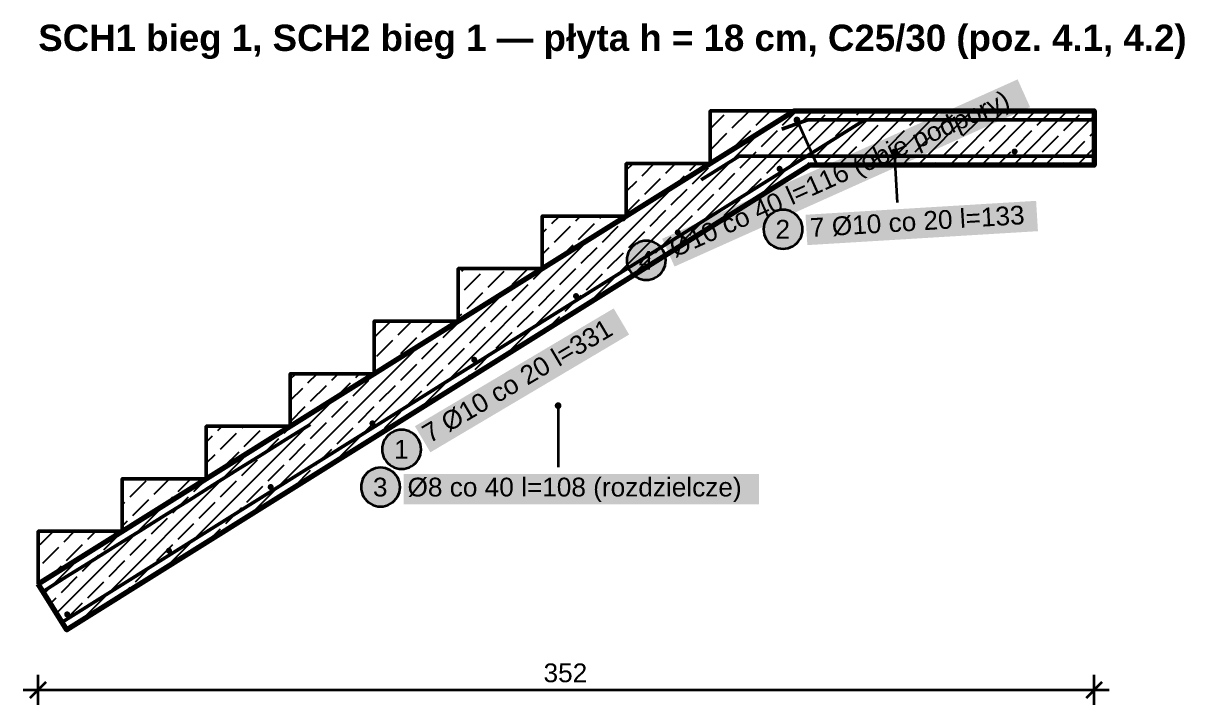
# Model space of a CAD drawing. Header units: metres. Extents: x 0.2 to 4.2, y -5.15 to -0.06.
# Drawn here: x 0.2 to 4.071, y -2.328 to -0.058 of the extents above; entities that cross this region are included whole.
import ezdxf

# ---------------------------------------------------------------- set-up
doc = ezdxf.new("R2010")
doc.units = ezdxf.units.M
for name, color, linetype, lineweight in [('A-KRESKOWANIE', 8, 'Continuous', 18), ('A-MASKA', 7, 'Continuous', 18), ('A-OPISY', 2, 'Continuous', 25), ('K-KONSTR', 7, 'Continuous', 50), ('K-WYMIARY', 1, 'Continuous', 25), ('K-ZBROJENIE', 1, 'Continuous', 100), ('K-ZBROJENIE-OPIS', 2, 'Continuous', 25)]:
    doc.layers.add(name, color=color, linetype=linetype, lineweight=lineweight)
doc.styles.add('PL_ARIAL', font='arial.ttf')
doc.styles.add('PL_ARIAL_B', font='arialbd.ttf')

msp = doc.modelspace()

# ---------------------------------------------------------------- hatches: boundary and pattern name
at = {"layer": 'A-MASKA', "true_color": 0xffffff}
for points in [[(2.3709, -0.8682), (3.5558, -0.3372), (3.5144, -0.2448), (2.3295, -0.7758)], [(2.8135, -0.7968), (3.5821, -0.7504), (3.576, -0.6493), (2.8074, -0.6957)], [(1.557, -1.487), (2.2196, -1.0947), (2.168, -1.0076), (1.5055, -1.3999)], [(1.4684, -1.6602), (2.6522, -1.6602), (2.6522, -1.5589), (1.4684, -1.5589)]]:
    msp.add_hatch(color=7, dxfattribs=at).paths.add_polyline_path(points)
at = {"layer": 'K-ZBROJENIE', "true_color": 0x000000}
for points in [[(3.1143, -0.485), (3.1142, -0.4863), (3.114, -0.4876), (3.1136, -0.4888), (3.113, -0.49), (3.1123, -0.4911), (3.1114, -0.4921), (3.1104, -0.4929), (3.1093, -0.4937), (3.1082, -0.4942), (3.1069, -0.4947), (3.1056, -0.4949), (3.1043, -0.495), (3.103, -0.4949), (3.1017, -0.4947), (3.1005, -0.4942), (3.0993, -0.4937), (3.0982, -0.4929), (3.0973, -0.4921), (3.0964, -0.4911), (3.0957, -0.49), (3.0951, -0.4888), (3.0947, -0.4876), (3.0944, -0.4863), (3.0943, -0.485), (3.0944, -0.4837), (3.0947, -0.4824), (3.0951, -0.4812), (3.0957, -0.48), (3.0964, -0.4789), (3.0973, -0.4779), (3.0982, -0.4771), (3.0993, -0.4763), (3.1005, -0.4758), (3.1017, -0.4753), (3.103, -0.4751), (3.1043, -0.475), (3.1056, -0.4751), (3.1069, -0.4753), (3.1082, -0.4758), (3.1093, -0.4763), (3.1104, -0.4771), (3.1114, -0.4779), (3.1123, -0.4789), (3.113, -0.48), (3.1136, -0.4812), (3.114, -0.4824), (3.1142, -0.4837)], [(3.5143, -0.485), (3.5142, -0.4863), (3.514, -0.4876), (3.5136, -0.4888), (3.513, -0.49), (3.5123, -0.4911), (3.5114, -0.4921), (3.5104, -0.4929), (3.5093, -0.4937), (3.5082, -0.4942), (3.5069, -0.4947), (3.5056, -0.4949), (3.5043, -0.495), (3.503, -0.4949), (3.5017, -0.4947), (3.5005, -0.4942), (3.4993, -0.4937), (3.4982, -0.4929), (3.4973, -0.4921), (3.4964, -0.4911), (3.4957, -0.49), (3.4951, -0.4888), (3.4947, -0.4876), (3.4944, -0.4863), (3.4943, -0.485), (3.4944, -0.4837), (3.4947, -0.4824), (3.4951, -0.4812), (3.4957, -0.48), (3.4964, -0.4789), (3.4973, -0.4779), (3.4982, -0.4771), (3.4993, -0.4763), (3.5005, -0.4758), (3.5017, -0.4753), (3.503, -0.4751), (3.5043, -0.475), (3.5056, -0.4751), (3.5069, -0.4753), (3.5082, -0.4758), (3.5093, -0.4763), (3.5104, -0.4771), (3.5114, -0.4779), (3.5123, -0.4789), (3.513, -0.48), (3.5136, -0.4812), (3.514, -0.4824), (3.5142, -0.4837)], [(2.7309, -0.5426), (2.7308, -0.5439), (2.7305, -0.5452), (2.7301, -0.5464), (2.7295, -0.5476), (2.7288, -0.5487), (2.7279, -0.5497), (2.7269, -0.5505), (2.7259, -0.5513), (2.7247, -0.5518), (2.7234, -0.5523), (2.7222, -0.5525), (2.7209, -0.5526), (2.7195, -0.5525), (2.7183, -0.5523), (2.717, -0.5518), (2.7159, -0.5513), (2.7148, -0.5505), (2.7138, -0.5497), (2.7129, -0.5487), (2.7122, -0.5476), (2.7116, -0.5464), (2.7112, -0.5452), (2.7109, -0.5439), (2.7109, -0.5426), (2.7109, -0.5413), (2.7112, -0.54), (2.7116, -0.5388), (2.7122, -0.5376), (2.7129, -0.5365), (2.7138, -0.5355), (2.7148, -0.5347), (2.7159, -0.5339), (2.717, -0.5334), (2.7183, -0.5329), (2.7195, -0.5327), (2.7209, -0.5326), (2.7222, -0.5327), (2.7234, -0.5329), (2.7247, -0.5334), (2.7259, -0.5339), (2.7269, -0.5347), (2.7279, -0.5355), (2.7288, -0.5365), (2.7295, -0.5376), (2.7301, -0.5388), (2.7305, -0.54), (2.7308, -0.5413)], [(2.3917, -0.7546), (2.3916, -0.7559), (2.3913, -0.7572), (2.3909, -0.7584), (2.3903, -0.7596), (2.3896, -0.7607), (2.3887, -0.7617), (2.3877, -0.7625), (2.3867, -0.7633), (2.3855, -0.7638), (2.3842, -0.7643), (2.383, -0.7645), (2.3817, -0.7646), (2.3804, -0.7645), (2.3791, -0.7643), (2.3778, -0.7638), (2.3767, -0.7633), (2.3756, -0.7625), (2.3746, -0.7617), (2.3737, -0.7607), (2.373, -0.7596), (2.3724, -0.7584), (2.372, -0.7572), (2.3717, -0.7559), (2.3717, -0.7546), (2.3717, -0.7533), (2.372, -0.752), (2.3724, -0.7508), (2.373, -0.7496), (2.3737, -0.7485), (2.3746, -0.7475), (2.3756, -0.7467), (2.3767, -0.7459), (2.3778, -0.7454), (2.3791, -0.7449), (2.3804, -0.7447), (2.3817, -0.7446), (2.383, -0.7447), (2.3842, -0.7449), (2.3855, -0.7454), (2.3867, -0.7459), (2.3877, -0.7467), (2.3887, -0.7475), (2.3896, -0.7485), (2.3903, -0.7496), (2.3909, -0.7508), (2.3913, -0.752), (2.3916, -0.7533)], [(2.0525, -0.9666), (2.0524, -0.9679), (2.0521, -0.9692), (2.0517, -0.9704), (2.0511, -0.9716), (2.0504, -0.9727), (2.0495, -0.9737), (2.0485, -0.9745), (2.0475, -0.9753), (2.0463, -0.9758), (2.045, -0.9763), (2.0438, -0.9765), (2.0425, -0.9766), (2.0412, -0.9765), (2.0399, -0.9763), (2.0386, -0.9758), (2.0375, -0.9753), (2.0364, -0.9745), (2.0354, -0.9737), (2.0345, -0.9727), (2.0338, -0.9716), (2.0332, -0.9704), (2.0328, -0.9692), (2.0325, -0.9679), (2.0325, -0.9666), (2.0325, -0.9653), (2.0328, -0.964), (2.0332, -0.9628), (2.0338, -0.9616), (2.0345, -0.9605), (2.0354, -0.9595), (2.0364, -0.9587), (2.0375, -0.9579), (2.0386, -0.9574), (2.0399, -0.9569), (2.0412, -0.9567), (2.0425, -0.9566), (2.0438, -0.9567), (2.045, -0.9569), (2.0463, -0.9574), (2.0475, -0.9579), (2.0485, -0.9587), (2.0495, -0.9595), (2.0504, -0.9605), (2.0511, -0.9616), (2.0517, -0.9628), (2.0521, -0.964), (2.0524, -0.9653)], [(1.7133, -1.1786), (1.7132, -1.1799), (1.7129, -1.1812), (1.7125, -1.1824), (1.7119, -1.1836), (1.7112, -1.1847), (1.7103, -1.1857), (1.7093, -1.1865), (1.7083, -1.1873), (1.7071, -1.1878), (1.7058, -1.1883), (1.7046, -1.1885), (1.7033, -1.1886), (1.702, -1.1885), (1.7007, -1.1883), (1.6994, -1.1878), (1.6983, -1.1873), (1.6972, -1.1865), (1.6962, -1.1857), (1.6953, -1.1847), (1.6946, -1.1836), (1.694, -1.1824), (1.6936, -1.1812), (1.6933, -1.1799), (1.6933, -1.1786), (1.6933, -1.1773), (1.6936, -1.176), (1.694, -1.1748), (1.6946, -1.1736), (1.6953, -1.1725), (1.6962, -1.1715), (1.6972, -1.1707), (1.6983, -1.1699), (1.6994, -1.1694), (1.7007, -1.1689), (1.702, -1.1687), (1.7033, -1.1686), (1.7046, -1.1687), (1.7058, -1.1689), (1.7071, -1.1694), (1.7083, -1.1699), (1.7093, -1.1707), (1.7103, -1.1715), (1.7112, -1.1725), (1.7119, -1.1736), (1.7125, -1.1748), (1.7129, -1.176), (1.7132, -1.1773)], [(1.3741, -1.3906), (1.374, -1.3919), (1.3737, -1.3932), (1.3733, -1.3944), (1.3727, -1.3956), (1.372, -1.3967), (1.3711, -1.3977), (1.3701, -1.3985), (1.3691, -1.3993), (1.3679, -1.3998), (1.3666, -1.4003), (1.3654, -1.4005), (1.3641, -1.4006), (1.3628, -1.4005), (1.3615, -1.4003), (1.3602, -1.3998), (1.3591, -1.3993), (1.358, -1.3985), (1.357, -1.3977), (1.3561, -1.3967), (1.3554, -1.3956), (1.3548, -1.3944), (1.3544, -1.3932), (1.3541, -1.3919), (1.3541, -1.3906), (1.3541, -1.3893), (1.3544, -1.388), (1.3548, -1.3868), (1.3554, -1.3856), (1.3561, -1.3845), (1.357, -1.3835), (1.358, -1.3827), (1.3591, -1.3819), (1.3602, -1.3814), (1.3615, -1.3809), (1.3628, -1.3807), (1.3641, -1.3806), (1.3654, -1.3807), (1.3666, -1.3809), (1.3679, -1.3814), (1.3691, -1.3819), (1.3701, -1.3827), (1.3711, -1.3835), (1.372, -1.3845), (1.3727, -1.3856), (1.3733, -1.3868), (1.3737, -1.388), (1.374, -1.3893)], [(1.0349, -1.6026), (1.0348, -1.6039), (1.0345, -1.6052), (1.0341, -1.6064), (1.0335, -1.6076), (1.0328, -1.6087), (1.0319, -1.6097), (1.0309, -1.6105), (1.0299, -1.6113), (1.0287, -1.6118), (1.0274, -1.6123), (1.0262, -1.6125), (1.0249, -1.6126), (1.0236, -1.6125), (1.0223, -1.6123), (1.021, -1.6118), (1.0199, -1.6113), (1.0188, -1.6105), (1.0178, -1.6097), (1.0169, -1.6087), (1.0162, -1.6076), (1.0156, -1.6064), (1.0152, -1.6052), (1.0149, -1.6039), (1.0149, -1.6026), (1.0149, -1.6013), (1.0152, -1.6), (1.0156, -1.5988), (1.0162, -1.5976), (1.0169, -1.5965), (1.0178, -1.5955), (1.0188, -1.5947), (1.0199, -1.5939), (1.021, -1.5934), (1.0223, -1.5929), (1.0236, -1.5927), (1.0249, -1.5926), (1.0262, -1.5927), (1.0274, -1.5929), (1.0287, -1.5934), (1.0299, -1.5939), (1.0309, -1.5947), (1.0319, -1.5955), (1.0328, -1.5965), (1.0335, -1.5976), (1.0341, -1.5988), (1.0345, -1.6), (1.0348, -1.6013)], [(0.6957, -1.8146), (0.6956, -1.8159), (0.6953, -1.8172), (0.6949, -1.8184), (0.6943, -1.8196), (0.6936, -1.8207), (0.6927, -1.8217), (0.6917, -1.8225), (0.6907, -1.8233), (0.6895, -1.8238), (0.6882, -1.8243), (0.687, -1.8245), (0.6857, -1.8246), (0.6844, -1.8245), (0.6831, -1.8243), (0.6818, -1.8238), (0.6807, -1.8233), (0.6796, -1.8225), (0.6786, -1.8217), (0.6777, -1.8207), (0.677, -1.8196), (0.6764, -1.8184), (0.676, -1.8172), (0.6757, -1.8159), (0.6757, -1.8146), (0.6757, -1.8133), (0.676, -1.812), (0.6764, -1.8108), (0.677, -1.8096), (0.6777, -1.8085), (0.6786, -1.8075), (0.6796, -1.8067), (0.6807, -1.8059), (0.6818, -1.8054), (0.6831, -1.8049), (0.6844, -1.8047), (0.6857, -1.8046), (0.687, -1.8047), (0.6882, -1.8049), (0.6895, -1.8054), (0.6907, -1.8059), (0.6917, -1.8067), (0.6927, -1.8075), (0.6936, -1.8085), (0.6943, -1.8096), (0.6949, -1.8108), (0.6953, -1.812), (0.6956, -1.8133)], [(0.3565, -2.0266), (0.3564, -2.0279), (0.3561, -2.0292), (0.3557, -2.0304), (0.3551, -2.0316), (0.3544, -2.0327), (0.3535, -2.0337), (0.3525, -2.0345), (0.3515, -2.0353), (0.3503, -2.0358), (0.349, -2.0363), (0.3478, -2.0365), (0.3465, -2.0366), (0.3452, -2.0365), (0.3439, -2.0363), (0.3426, -2.0358), (0.3415, -2.0353), (0.3404, -2.0345), (0.3394, -2.0337), (0.3385, -2.0327), (0.3378, -2.0316), (0.3372, -2.0304), (0.3368, -2.0292), (0.3365, -2.0279), (0.3365, -2.0266), (0.3365, -2.0253), (0.3368, -2.024), (0.3372, -2.0228), (0.3378, -2.0216), (0.3385, -2.0205), (0.3394, -2.0195), (0.3404, -2.0187), (0.3415, -2.0179), (0.3426, -2.0174), (0.3439, -2.0169), (0.3452, -2.0167), (0.3465, -2.0166), (0.3478, -2.0167), (0.349, -2.0169), (0.3503, -2.0174), (0.3515, -2.0179), (0.3525, -2.0187), (0.3535, -2.0195), (0.3544, -2.0205), (0.3551, -2.0216), (0.3557, -2.0228), (0.3561, -2.024), (0.3564, -2.0253)]]:
    msp.add_hatch(color=7, dxfattribs=at).paths.add_polyline_path(points)
at = {"layer": 'K-ZBROJENIE-OPIS', "true_color": 0x000000}
for points in [[(2.7899, -0.38), (2.7895, -0.3771), (2.7883, -0.3744), (2.7866, -0.372), (2.7842, -0.3703), (2.7815, -0.3691), (2.7786, -0.3688), (2.7757, -0.3691), (2.773, -0.3703), (2.7706, -0.372), (2.7689, -0.3744), (2.7677, -0.3771), (2.7674, -0.38), (2.7677, -0.3829), (2.7689, -0.3856), (2.7706, -0.388), (2.773, -0.3897), (2.7757, -0.3909), (2.7786, -0.3913), (2.7815, -0.3909), (2.7842, -0.3897), (2.7866, -0.388), (2.7883, -0.3856), (2.7895, -0.3829)], [(3.1149, -0.5), (3.1145, -0.4971), (3.1134, -0.4944), (3.1116, -0.492), (3.1093, -0.4903), (3.1066, -0.4891), (3.1036, -0.4888), (3.1007, -0.4891), (3.098, -0.4903), (3.0957, -0.492), (3.0939, -0.4944), (3.0928, -0.4971), (3.0924, -0.5), (3.0928, -0.5029), (3.0939, -0.5056), (3.0957, -0.508), (3.098, -0.5097), (3.1007, -0.5109), (3.1036, -0.5112), (3.1066, -0.5109), (3.1093, -0.5097), (3.1116, -0.508), (3.1134, -0.5056), (3.1145, -0.5029)], [(1.994, -1.3314), (1.9936, -1.3285), (1.9925, -1.3258), (1.9907, -1.3235), (1.9884, -1.3217), (1.9857, -1.3205), (1.9828, -1.3202), (1.9799, -1.3205), (1.9771, -1.3217), (1.9748, -1.3235), (1.973, -1.3258), (1.9719, -1.3285), (1.9715, -1.3314), (1.9719, -1.3343), (1.973, -1.337), (1.9748, -1.3394), (1.9771, -1.3412), (1.9799, -1.3423), (1.9828, -1.3427), (1.9857, -1.3423), (1.9884, -1.3412), (1.9907, -1.3394), (1.9925, -1.337), (1.9936, -1.3343)]]:
    msp.add_hatch(color=7, dxfattribs=at).paths.add_polyline_path(points)
at = {"layer": 'K-ZBROJENIE-OPIS', "true_color": 0xffffff}
for points in [[(2.7977, -0.744), (2.7971, -0.7355), (2.7955, -0.7272), (2.7927, -0.7192), (2.789, -0.7115), (2.7843, -0.7045), (2.7786, -0.6981), (2.7723, -0.6925), (2.7652, -0.6877), (2.7576, -0.684), (2.7495, -0.6812), (2.7412, -0.6796), (2.7327, -0.679), (2.7242, -0.6796), (2.7159, -0.6812), (2.7078, -0.684), (2.7002, -0.6877), (2.6931, -0.6925), (2.6867, -0.6981), (2.6811, -0.7045), (2.6764, -0.7115), (2.6726, -0.7192), (2.6699, -0.7272), (2.6682, -0.7355), (2.6677, -0.744), (2.6682, -0.7525), (2.6699, -0.7609), (2.6726, -0.7689), (2.6764, -0.7765), (2.6811, -0.7836), (2.6867, -0.79), (2.6931, -0.7956), (2.7002, -0.8003), (2.7078, -0.8041), (2.7159, -0.8068), (2.7242, -0.8085), (2.7327, -0.809), (2.7412, -0.8085), (2.7495, -0.8068), (2.7576, -0.8041), (2.7652, -0.8003), (2.7723, -0.7956), (2.7786, -0.79), (2.7843, -0.7836), (2.789, -0.7765), (2.7927, -0.7689), (2.7955, -0.7609), (2.7971, -0.7525)], [(2.3416, -0.8474), (2.3411, -0.8389), (2.3394, -0.8306), (2.3367, -0.8225), (2.3329, -0.8149), (2.3282, -0.8078), (2.3226, -0.8015), (2.3162, -0.7959), (2.3091, -0.7911), (2.3015, -0.7874), (2.2935, -0.7846), (2.2851, -0.783), (2.2766, -0.7824), (2.2682, -0.783), (2.2598, -0.7846), (2.2518, -0.7874), (2.2441, -0.7911), (2.2371, -0.7959), (2.2307, -0.8015), (2.2251, -0.8078), (2.2204, -0.8149), (2.2166, -0.8225), (2.2139, -0.8306), (2.2122, -0.8389), (2.2116, -0.8474), (2.2122, -0.8559), (2.2139, -0.8642), (2.2166, -0.8723), (2.2204, -0.8799), (2.2251, -0.887), (2.2307, -0.8934), (2.2371, -0.899), (2.2441, -0.9037), (2.2518, -0.9075), (2.2598, -0.9102), (2.2682, -0.9119), (2.2766, -0.9124), (2.2851, -0.9119), (2.2935, -0.9102), (2.3015, -0.9075), (2.3091, -0.9037), (2.3162, -0.899), (2.3226, -0.8934), (2.3282, -0.887), (2.3329, -0.8799), (2.3367, -0.8723), (2.3394, -0.8642), (2.3411, -0.8559)], [(1.5261, -1.477), (1.5255, -1.4685), (1.5238, -1.4602), (1.5211, -1.4521), (1.5174, -1.4445), (1.5126, -1.4374), (1.507, -1.431), (1.5006, -1.4254), (1.4936, -1.4207), (1.4859, -1.4169), (1.4779, -1.4142), (1.4695, -1.4125), (1.4611, -1.412), (1.4526, -1.4125), (1.4442, -1.4142), (1.4362, -1.4169), (1.4286, -1.4207), (1.4215, -1.4254), (1.4151, -1.431), (1.4095, -1.4374), (1.4048, -1.4445), (1.401, -1.4521), (1.3983, -1.4602), (1.3966, -1.4685), (1.3961, -1.477), (1.3966, -1.4855), (1.3983, -1.4938), (1.401, -1.5019), (1.4048, -1.5095), (1.4095, -1.5166), (1.4151, -1.5229), (1.4215, -1.5286), (1.4286, -1.5333), (1.4362, -1.537), (1.4442, -1.5398), (1.4526, -1.5414), (1.4611, -1.542), (1.4695, -1.5414), (1.4779, -1.5398), (1.4859, -1.537), (1.4936, -1.5333), (1.5006, -1.5286), (1.507, -1.5229), (1.5126, -1.5166), (1.5174, -1.5095), (1.5211, -1.5019), (1.5238, -1.4938), (1.5255, -1.4855)], [(1.4559, -1.6027), (1.4553, -1.5942), (1.4536, -1.5858), (1.4509, -1.5778), (1.4471, -1.5702), (1.4424, -1.5631), (1.4368, -1.5567), (1.4304, -1.5511), (1.4234, -1.5464), (1.4157, -1.5426), (1.4077, -1.5399), (1.3993, -1.5382), (1.3909, -1.5377), (1.3824, -1.5382), (1.374, -1.5399), (1.366, -1.5426), (1.3584, -1.5464), (1.3513, -1.5511), (1.3449, -1.5567), (1.3393, -1.5631), (1.3346, -1.5702), (1.3308, -1.5778), (1.3281, -1.5858), (1.3264, -1.5942), (1.3259, -1.6027), (1.3264, -1.6111), (1.3281, -1.6195), (1.3308, -1.6275), (1.3346, -1.6352), (1.3393, -1.6422), (1.3449, -1.6486), (1.3513, -1.6542), (1.3584, -1.659), (1.366, -1.6627), (1.374, -1.6654), (1.3824, -1.6671), (1.3909, -1.6677), (1.3993, -1.6671), (1.4077, -1.6654), (1.4157, -1.6627), (1.4234, -1.659), (1.4304, -1.6542), (1.4368, -1.6486), (1.4424, -1.6422), (1.4471, -1.6352), (1.4509, -1.6275), (1.4536, -1.6195), (1.4553, -1.6111)]]:
    msp.add_hatch(color=7, dxfattribs=at).paths.add_polyline_path(points)

# ---------------------------------------------------------------- linework, layer by layer
at = {"layer": 'A-KRESKOWANIE', "lineweight": 25, "ltscale": 0.025}
for points in [[(2.3692, -0.8127), (2.832, -0.35)], [(2.49, -0.4091), (2.5367, -0.3624)], [(2.5633, -0.4066), (2.6163, -0.3536)], [(2.6428, -0.3977), (2.6906, -0.35)], [(2.6521, -0.636), (2.938, -0.35)], [(2.7312, -0.3977), (2.7789, -0.35)], [(2.7467, -0.3646), (2.7613, -0.35)], [(2.8196, -0.4154), (2.8726, -0.3624)], [(2.8641, -0.53), (3.0441, -0.35)], [(2.908, -0.4331), (2.961, -0.3801)], [(2.9702, -0.53), (3.1502, -0.35)], [(2.9787, -0.3624), (2.9911, -0.35)], [(3.0671, -0.3801), (3.0971, -0.35)], [(3.0762, -0.53), (3.2562, -0.35)], [(3.1555, -0.3977), (3.2032, -0.35)], [(3.1823, -0.53), (3.3623, -0.35)], [(3.2439, -0.4154), (3.2969, -0.3624)], [(3.2884, -0.53), (3.4684, -0.35)], [(3.3322, -0.4331), (3.3853, -0.3801)], [(3.3944, -0.53), (3.5744, -0.35)], [(3.403, -0.3624), (3.4153, -0.35)], [(3.4913, -0.3801), (3.5214, -0.35)], [(3.5005, -0.53), (3.6805, -0.35)], [(3.5797, -0.3977), (3.6275, -0.35)], [(3.6066, -0.53), (3.77, -0.3666)], [(3.6681, -0.4154), (3.7211, -0.3624)], [(2.0864, -0.9895), (2.6524, -0.4235)], [(2.4926, -0.4773), (2.5456, -0.4243)], [(2.5721, -0.4685), (2.6251, -0.4154)], [(2.6605, -0.4685), (2.7135, -0.4154)], [(2.9964, -0.4508), (3.0494, -0.3977)], [(3.0848, -0.4685), (3.1378, -0.4154)], [(3.4206, -0.4508), (3.4737, -0.3977)], [(3.509, -0.4685), (3.5621, -0.4154)], [(3.7565, -0.4331), (3.77, -0.4196)], [(2.7489, -0.4861), (2.8019, -0.4331)], [(2.8373, -0.5038), (2.8903, -0.4508)], [(3.1731, -0.4861), (3.2262, -0.4331)], [(3.2615, -0.5038), (3.3146, -0.4508)], [(3.5974, -0.4861), (3.6504, -0.4331)], [(3.6858, -0.5038), (3.7388, -0.4508)], [(2.5898, -0.5392), (2.6428, -0.4861)], [(2.9257, -0.5215), (2.9787, -0.4685)], [(3.0232, -0.53), (3.0671, -0.4861)], [(3.3499, -0.5215), (3.403, -0.4685)], [(3.4475, -0.53), (3.4913, -0.4861)], [(3.7126, -0.53), (3.77, -0.4726)], [(2.21, -0.5477), (2.2327, -0.525)], [(2.2627, -0.5657), (2.3034, -0.525)], [(2.3423, -0.5568), (2.3741, -0.525)], [(2.4218, -0.548), (2.4448, -0.525)], [(2.4307, -0.5922), (2.4837, -0.5392)], [(2.5014, -0.5215), (2.511, -0.5119)], [(2.6782, -0.5568), (2.7312, -0.5038)], [(2.7935, -0.5476), (2.8196, -0.5215)], [(3.1293, -0.53), (3.1555, -0.5038)], [(3.2353, -0.53), (3.2439, -0.5215)], [(3.5535, -0.53), (3.5797, -0.5038)], [(3.6596, -0.53), (3.6681, -0.5215)], [(2.2716, -0.6276), (2.3246, -0.5745)], [(2.3696, -0.6003), (2.4042, -0.5657)], [(2.5191, -0.6099), (2.5721, -0.5568)], [(2.6075, -0.6276), (2.6605, -0.5745)], [(1.8036, -1.1663), (2.3696, -0.6003)], [(2.21, -0.6184), (2.2451, -0.5834)], [(2.36, -0.6629), (2.413, -0.6099)], [(2.21, -0.6891), (2.2539, -0.6452)], [(2.4484, -0.6806), (2.5014, -0.6276)], [(2.5367, -0.6983), (2.5898, -0.6452)], [(2.2009, -0.7159), (2.2282, -0.6886)], [(2.2893, -0.7336), (2.3423, -0.6806)], [(1.9622, -0.7248), (1.987, -0.7)], [(1.9711, -0.7867), (2.0241, -0.7336)], [(2.0418, -0.7159), (2.0577, -0.7)], [(2.0506, -0.7778), (2.1036, -0.7248)], [(2.1213, -0.7071), (2.1284, -0.7)], [(2.1302, -0.7867), (2.1832, -0.7336)], [(2.181, -0.7181), (2.1832, -0.7159)], [(2.3776, -0.7513), (2.4307, -0.6983)], [(2.5107, -0.7243), (2.5191, -0.7159)], [(1.93, -0.757), (1.9445, -0.7425)], [(2.2185, -0.8043), (2.2716, -0.7513)], [(2.3069, -0.822), (2.36, -0.769)], [(1.5207, -1.3431), (2.0868, -0.777)], [(1.93, -0.8277), (1.9534, -0.8043)], [(1.9925, -0.836), (2.0329, -0.7955)], [(2.0594, -0.8574), (2.1125, -0.8043)], [(2.1478, -0.875), (2.2009, -0.822)], [(2.2362, -0.8927), (2.2893, -0.8397)], [(1.6617, -0.8839), (1.6706, -0.875)], [(1.7413, -0.875), (1.7413, -0.875)], [(1.7501, -0.9369), (1.8031, -0.8839)], [(1.8296, -0.9281), (1.8827, -0.875)], [(1.9003, -0.9104), (1.9453, -0.8654)], [(1.9887, -0.9281), (2.0418, -0.875)], [(1.6705, -0.9458), (1.7236, -0.8927)], [(1.8296, -0.9811), (1.8827, -0.9281)], [(2.0771, -0.9458), (2.1302, -0.8927)], [(1.2379, -1.5198), (1.8039, -0.9538)], [(1.65, -0.9663), (1.6529, -0.9634)], [(1.6794, -1.0076), (1.7324, -0.9546)], [(1.8039, -0.9538), (1.812, -0.9458)], [(1.918, -0.9988), (1.9711, -0.9458)], [(2.0064, -1.0165), (2.0594, -0.9634)], [(1.7589, -1.0518), (1.812, -0.9988)], [(1.65, -1.037), (1.6617, -1.0253)], [(1.8473, -1.0695), (1.9003, -1.0165)], [(1.945, -1.0779), (1.9887, -1.0341)], [(1.37, -1.1049), (1.4231, -1.0518)], [(1.4496, -1.096), (1.4956, -1.05)], [(1.5291, -1.0872), (1.5663, -1.05)], [(1.5998, -1.1049), (1.6529, -1.0518)], [(1.6153, -1.0717), (1.637, -1.05)], [(1.6882, -1.1225), (1.7413, -1.0695)], [(1.3789, -1.1667), (1.4319, -1.1137)], [(1.4584, -1.1579), (1.5114, -1.1049)], [(1.5291, -1.1756), (1.5822, -1.1225)], [(1.7766, -1.1402), (1.8296, -1.0872)], [(0.955, -1.6966), (1.5211, -1.1306)], [(1.6175, -1.1932), (1.6705, -1.1402)], [(1.7059, -1.2109), (1.7589, -1.1579)], [(1.4268, -1.1895), (1.4407, -1.1756)], [(1.4584, -1.2463), (1.5114, -1.1932)], [(1.09, -1.2435), (1.1085, -1.225)], [(1.149, -1.2551), (1.1792, -1.225)], [(1.2286, -1.2463), (1.2499, -1.225)], [(1.3081, -1.2374), (1.3206, -1.225)], [(1.37, -1.2286), (1.3796, -1.219)], [(1.5468, -1.264), (1.5998, -1.2109)], [(1.6621, -1.2547), (1.6882, -1.2286)], [(1.09, -1.3142), (1.1314, -1.2728)], [(1.1579, -1.317), (1.2109, -1.264)], [(1.2382, -1.3074), (1.2905, -1.2551)], [(1.2993, -1.2993), (1.3523, -1.2463)], [(1.3877, -1.317), (1.4407, -1.264)], [(0.6722, -1.8734), (1.2382, -1.3074)], [(1.4761, -1.3347), (1.5291, -1.2816)], [(1.09, -1.3849), (1.1402, -1.3347)], [(1.2286, -1.37), (1.2816, -1.317)], [(1.317, -1.3877), (1.37, -1.3347)], [(1.4054, -1.4054), (1.4584, -1.3523)], [(1.1579, -1.4407), (1.2109, -1.3877)], [(0.81, -1.4527), (0.8309, -1.4319)], [(0.8485, -1.4142), (0.8627, -1.4)], [(0.8574, -1.4761), (0.9104, -1.4231)], [(0.9281, -1.4054), (0.9335, -1.4)], [(0.9369, -1.4672), (0.9899, -1.4142)], [(1.0497, -1.4252), (1.0695, -1.4054)], [(1.0695, -1.4231), (1.0968, -1.3957)], [(1.2463, -1.4584), (1.2993, -1.4054)], [(1.3793, -1.4315), (1.3877, -1.4231)], [(0.9988, -1.4938), (1.0518, -1.4407)], [(1.0872, -1.5114), (1.1402, -1.4584)], [(0.3893, -2.0502), (0.9554, -1.4841)], [(0.81, -1.5235), (0.8397, -1.4938)], [(0.8662, -1.538), (0.9192, -1.4849)], [(1.1756, -1.5291), (1.2286, -1.4761)], [(0.9281, -1.5645), (0.9811, -1.5114)], [(1.0165, -1.5822), (1.0695, -1.5291)], [(1.1049, -1.5998), (1.1579, -1.5468)], [(0.5568, -1.6352), (0.6099, -1.5822)], [(0.6364, -1.6263), (0.6877, -1.575)], [(0.7159, -1.6175), (0.7585, -1.575)], [(0.769, -1.6175), (0.814, -1.5725)], [(0.8574, -1.6352), (0.9104, -1.5822)], [(0.53, -1.5913), (0.5303, -1.591)], [(0.9458, -1.6529), (0.9988, -1.5998)], [(0.3109, -2.0225), (0.6725, -1.6609)], [(0.53, -1.662), (0.5392, -1.6529)], [(0.5657, -1.6971), (0.6187, -1.644)], [(0.6725, -1.6609), (0.6983, -1.6352)], [(0.6983, -1.6882), (0.7513, -1.6352)], [(0.7867, -1.7059), (0.8397, -1.6529)], [(0.875, -1.7236), (0.9281, -1.6705)], [(0.53, -1.7327), (0.548, -1.7147)], [(0.6276, -1.7589), (0.6806, -1.7059)], [(0.7159, -1.7766), (0.769, -1.7236)], [(0.8136, -1.785), (0.8574, -1.7413)], [(0.2563, -1.7943), (0.3006, -1.75)], [(0.3359, -1.7854), (0.3713, -1.75)], [(0.4154, -1.7766), (0.442, -1.75)], [(0.4685, -1.812), (0.5215, -1.7589)], [(0.495, -1.7678), (0.5127, -1.75)], [(0.5568, -1.8296), (0.6099, -1.7766)], [(0.2652, -1.8562), (0.3182, -1.8031)], [(0.3447, -1.8473), (0.3977, -1.7943)], [(0.6452, -1.8473), (0.6983, -1.7943)], [(0.2701, -1.9572), (0.3897, -1.8377)], [(0.3977, -1.8827), (0.4508, -1.8296)], [(0.4861, -1.9003), (0.5392, -1.8473)], [(0.2954, -1.8966), (0.327, -1.865)], [(0.5745, -1.918), (0.6276, -1.865)], [(0.327, -1.9534), (0.3801, -1.9003)], [(0.4154, -1.9711), (0.4685, -1.918)], [(0.5308, -1.9618), (0.5568, -1.9357)], [(0.2905, -1.9899), (0.3094, -1.9711)], [(0.3447, -2.0418), (0.3977, -1.9887)]]:
    msp.add_lwpolyline(points, dxfattribs=at)
at = {"layer": 'K-KONSTR', "lineweight": 70, "ltscale": 0.025}
msp.add_lwpolyline([(0.25, -1.925), (2.77, -0.35), (3.77, -0.35), (3.77, -0.53), (2.8216, -0.53), (0.3454, -2.0776)], close=True, dxfattribs=at)
at = {"layer": 'K-KONSTR', "lineweight": 50, "ltscale": 0.025}
for points in [[(2.49, -0.525), (2.49, -0.35), (2.77, -0.35), (2.49, -0.525)], [(2.21, -0.7), (2.21, -0.525), (2.49, -0.525), (2.21, -0.7), (1.93, -0.875), (1.93, -0.7)], [(1.65, -1.05), (1.65, -0.875), (1.93, -0.875), (1.8312, -0.9368)], [(1.37, -1.225), (1.37, -1.05), (1.65, -1.05)], [(1.09, -1.4), (1.09, -1.225), (1.37, -1.225), (1.21, -1.325)], [(1.09, -1.4), (0.81, -1.575), (0.81, -1.4)], [(0.53, -1.75), (0.53, -1.575), (0.81, -1.575), (0.7363, -1.6211)], [(0.25, -1.925), (0.25, -1.75), (0.53, -1.75)]]:
    msp.add_lwpolyline(points, close=True, dxfattribs=at)
at = {"layer": 'K-WYMIARY', "lineweight": 35, "ltscale": 0.025}
for points in [[(0.25, -2.3276), (0.25, -2.2276)], [(3.77, -2.3276), (3.77, -2.2276)], [(0.2, -2.2776), (3.82, -2.2776)], [(0.2235, -2.3042), (0.2765, -2.2511)], [(3.7435, -2.3042), (3.7965, -2.2511)]]:
    msp.add_lwpolyline(points, dxfattribs=at)
at = {"layer": 'K-ZBROJENIE', "lineweight": 50, "ltscale": 0.025}
for points in [[(0.3295, -2.0522), (3.0052, -0.3799), (3.1543, -0.3799)], [(2.7289, -0.4111), (2.8155, -0.38), (2.9109, -0.38), (3.0064, -0.38), (3.1018, -0.38), (3.1973, -0.38), (3.2927, -0.38), (3.3882, -0.38), (3.4836, -0.38), (3.5791, -0.38), (3.6745, -0.38), (3.77, -0.38)], [(2.4599, -0.579), (2.5864, -0.5), (3.77, -0.5)], [(0.2659, -1.9504), (0.3468, -1.8998), (0.4278, -1.8493), (0.5087, -1.7987), (0.5897, -1.7481), (0.6706, -1.6975), (0.7516, -1.6469), (0.8325, -1.5963), (0.9135, -1.5457), (0.9944, -1.4951), (1.0754, -1.4445), (1.1563, -1.3939)]]:
    msp.add_lwpolyline(points, dxfattribs=at)
at = {"layer": 'K-ZBROJENIE-OPIS', "lineweight": 35, "ltscale": 0.025}
for points in [[(2.7786, -0.38), (2.842, -0.5214)], [(3.1036, -0.5), (3.113, -0.6547)], [(1.9828, -1.3314), (1.9828, -1.5364)]]:
    msp.add_lwpolyline(points, dxfattribs=at)
for points in [[(2.7977, -0.744), (2.7971, -0.7355), (2.7955, -0.7272), (2.7927, -0.7192), (2.789, -0.7115), (2.7843, -0.7045), (2.7786, -0.6981), (2.7723, -0.6925), (2.7652, -0.6877), (2.7576, -0.684), (2.7495, -0.6812), (2.7412, -0.6796), (2.7327, -0.679), (2.7242, -0.6796), (2.7159, -0.6812), (2.7078, -0.684), (2.7002, -0.6877), (2.6931, -0.6925), (2.6867, -0.6981), (2.6811, -0.7045), (2.6764, -0.7115), (2.6726, -0.7192), (2.6699, -0.7272), (2.6682, -0.7355), (2.6677, -0.744), (2.6682, -0.7525), (2.6699, -0.7609), (2.6726, -0.7689), (2.6764, -0.7765), (2.6811, -0.7836), (2.6867, -0.79), (2.6931, -0.7956), (2.7002, -0.8003), (2.7078, -0.8041), (2.7159, -0.8068), (2.7242, -0.8085), (2.7327, -0.809), (2.7412, -0.8085), (2.7495, -0.8068), (2.7576, -0.8041), (2.7652, -0.8003), (2.7723, -0.7956), (2.7786, -0.79), (2.7843, -0.7836), (2.789, -0.7765), (2.7927, -0.7689), (2.7955, -0.7609), (2.7971, -0.7525)], [(2.3416, -0.8474), (2.3411, -0.8389), (2.3394, -0.8306), (2.3367, -0.8225), (2.3329, -0.8149), (2.3282, -0.8078), (2.3226, -0.8015), (2.3162, -0.7959), (2.3091, -0.7911), (2.3015, -0.7874), (2.2935, -0.7846), (2.2851, -0.783), (2.2766, -0.7824), (2.2682, -0.783), (2.2598, -0.7846), (2.2518, -0.7874), (2.2441, -0.7911), (2.2371, -0.7959), (2.2307, -0.8015), (2.2251, -0.8078), (2.2204, -0.8149), (2.2166, -0.8225), (2.2139, -0.8306), (2.2122, -0.8389), (2.2116, -0.8474), (2.2122, -0.8559), (2.2139, -0.8642), (2.2166, -0.8723), (2.2204, -0.8799), (2.2251, -0.887), (2.2307, -0.8934), (2.2371, -0.899), (2.2441, -0.9037), (2.2518, -0.9075), (2.2598, -0.9102), (2.2682, -0.9119), (2.2766, -0.9124), (2.2851, -0.9119), (2.2935, -0.9102), (2.3015, -0.9075), (2.3091, -0.9037), (2.3162, -0.899), (2.3226, -0.8934), (2.3282, -0.887), (2.3329, -0.8799), (2.3367, -0.8723), (2.3394, -0.8642), (2.3411, -0.8559)], [(1.5261, -1.477), (1.5255, -1.4685), (1.5238, -1.4602), (1.5211, -1.4521), (1.5174, -1.4445), (1.5126, -1.4374), (1.507, -1.431), (1.5006, -1.4254), (1.4936, -1.4207), (1.4859, -1.4169), (1.4779, -1.4142), (1.4695, -1.4125), (1.4611, -1.412), (1.4526, -1.4125), (1.4442, -1.4142), (1.4362, -1.4169), (1.4286, -1.4207), (1.4215, -1.4254), (1.4151, -1.431), (1.4095, -1.4374), (1.4048, -1.4445), (1.401, -1.4521), (1.3983, -1.4602), (1.3966, -1.4685), (1.3961, -1.477), (1.3966, -1.4855), (1.3983, -1.4938), (1.401, -1.5019), (1.4048, -1.5095), (1.4095, -1.5166), (1.4151, -1.5229), (1.4215, -1.5286), (1.4286, -1.5333), (1.4362, -1.537), (1.4442, -1.5398), (1.4526, -1.5414), (1.4611, -1.542), (1.4695, -1.5414), (1.4779, -1.5398), (1.4859, -1.537), (1.4936, -1.5333), (1.5006, -1.5286), (1.507, -1.5229), (1.5126, -1.5166), (1.5174, -1.5095), (1.5211, -1.5019), (1.5238, -1.4938), (1.5255, -1.4855)], [(1.4559, -1.6027), (1.4553, -1.5942), (1.4536, -1.5858), (1.4509, -1.5778), (1.4471, -1.5702), (1.4424, -1.5631), (1.4368, -1.5567), (1.4304, -1.5511), (1.4234, -1.5464), (1.4157, -1.5426), (1.4077, -1.5399), (1.3993, -1.5382), (1.3909, -1.5377), (1.3824, -1.5382), (1.374, -1.5399), (1.366, -1.5426), (1.3584, -1.5464), (1.3513, -1.5511), (1.3449, -1.5567), (1.3393, -1.5631), (1.3346, -1.5702), (1.3308, -1.5778), (1.3281, -1.5858), (1.3264, -1.5942), (1.3259, -1.6027), (1.3264, -1.6111), (1.3281, -1.6195), (1.3308, -1.6275), (1.3346, -1.6352), (1.3393, -1.6422), (1.3449, -1.6486), (1.3513, -1.6542), (1.3584, -1.659), (1.366, -1.6627), (1.374, -1.6654), (1.3824, -1.6671), (1.3909, -1.6677), (1.3993, -1.6671), (1.4077, -1.6654), (1.4157, -1.6627), (1.4234, -1.659), (1.4304, -1.6542), (1.4368, -1.6486), (1.4424, -1.6422), (1.4471, -1.6352), (1.4509, -1.6275), (1.4536, -1.6195), (1.4553, -1.6111)]]:
    msp.add_lwpolyline(points, close=True, dxfattribs=at)

# ---------------------------------------------------------------- texts
at = {"layer": 'A-OPISY', "style": 'PL_ARIAL_B'}
msp.add_text('SCH1 bieg 1, SCH2 bieg 1 — płyta h = 18 cm, C25/30 (poz. 4.1, 4.2)', height=0.0875, dxfattribs=at).set_placement((0.25, -0.15))
at = {"layer": 'K-WYMIARY', "style": 'PL_ARIAL'}
msp.add_text('352', height=0.0625, dxfattribs=at).set_placement((1.9342, -2.2526))
at = {"layer": 'K-ZBROJENIE-OPIS', "style": 'PL_ARIAL'}
for s, rotation, p in [('Ø10 co 40 l=116 (obie podpory)', 24.1406, (2.3716, -0.8391)), ('7 Ø10 co 20 l=133', 3.4527, (2.8244, -0.7698)), ('7 Ø10 co 20 l=331', 30.6257, (1.5544, -1.458))]:
    msp.add_text(s, height=0.0625, rotation=rotation, dxfattribs=at).set_placement(p)
for s, p in [('2', (2.7074, -0.7753)), ('4', (2.2514, -0.8787)), ('1', (1.4358, -1.5082)), ('3', (1.3656, -1.6339)), ('Ø8 co 40 l=108 (rozdzielcze)', (1.4809, -1.6339))]:
    msp.add_text(s, height=0.0625, dxfattribs=at).set_placement(p)

doc.saveas('drawing.dxf')
